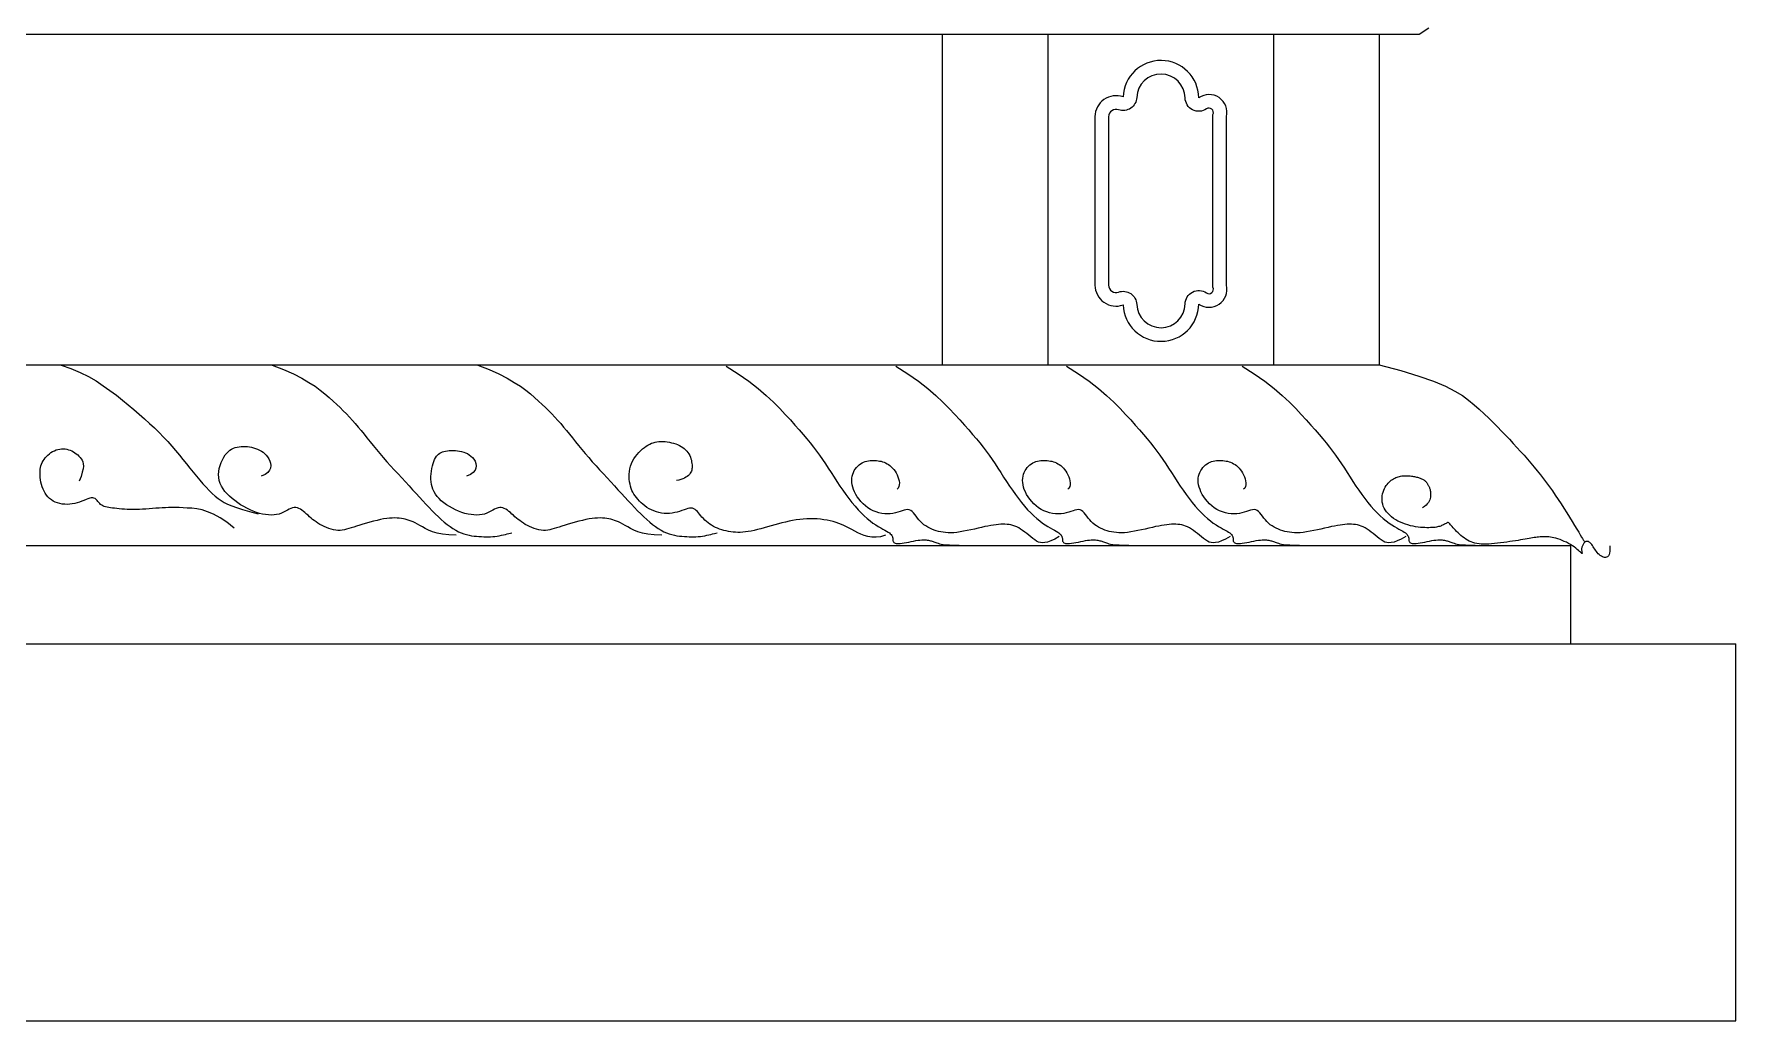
# Model space of a CAD drawing. Extents: x 1738 to 2185, y 1636 to 2426.
# Drawn here: x 1961.4 to 2185.1, y 1636.1 to 1765.8 of the extents above; entities that cross this region are included whole.
import ezdxf

# ---------------------------------------------------------------- set-up
doc = ezdxf.new("R2010")
doc.units = 0
doc.header["$LTSCALE"] = 10
doc.header["$MEASUREMENT"] = 0
for name, color, linetype in [('3', 3, 'CONTINUOUS'), ('4', 4, 'CONTINUOUS'), ('7', 7, 'CONTINUOUS')]:
    doc.layers.add(name, color=color, linetype=linetype)

msp = doc.modelspace()

# ---------------------------------------------------------------- linework, layer by layer
at = {"layer": '3'}
msp.add_line((2124.31, 1765.84), (2124.31, 1722.37), dxfattribs=at)
for points in [[(2118.14, 1754.99, 0.685062), (2114.49, 1757.47, 0.972865), (2104.54, 1757.58, 0.515844), (2100.85, 1754.99), (2100.85, 1732.82, 0.515844), (2104.54, 1730.24, 0.972865), (2114.49, 1730.34, 0.685062), (2118.14, 1732.82)], [(2116.35, 1755.27, 0.775375), (2115.5, 1756, -0.598874), (2112.7, 1757.44, 0.972865), (2106.33, 1757.51, -0.506095), (2103.94, 1755.89, 0.514278), (2102.64, 1754.98), (2102.64, 1732.83, 0.514277), (2103.94, 1731.92, -0.506095), (2106.33, 1730.31, 0.972865), (2112.7, 1730.37, -0.598874), (2115.5, 1731.81, 0.775375), (2116.35, 1732.55)]]:
    msp.add_lwpolyline(points, format="xyb", close=True, dxfattribs=at)
for points in [[(1964.98, 1722.33), (1966.27, 1721.88), (1967.46, 1721.37), (1968.56, 1720.82), (1969.57, 1720.24), (1970.51, 1719.62), (1971.39, 1719), (1972.23, 1718.36), (1973.02, 1717.72), (1973.79, 1717.1), (1974.53, 1716.48), (1975.24, 1715.87), (1975.93, 1715.26), (1976.59, 1714.66), (1977.23, 1714.06), (1977.84, 1713.47), (1978.42, 1712.87), (1978.98, 1712.27), (1979.51, 1711.68), (1980.02, 1711.08), (1980.51, 1710.5), (1980.99, 1709.92), (1981.45, 1709.34), (1981.9, 1708.79), (1982.34, 1708.25), (1982.77, 1707.72), (1983.2, 1707.22), (1983.61, 1706.74), (1984.03, 1706.28), (1984.43, 1705.86), (1984.83, 1705.47), (1985.22, 1705.11), (1985.61, 1704.8), (1985.99, 1704.52), (1986.4, 1704.28), (1986.86, 1704.05), (1987.39, 1703.83), (1988.03, 1703.6), (1988.8, 1703.36), (1989.73, 1703.09), (1990.85, 1702.78)], [(1992.72, 1722.33), (1994.21, 1721.74), (1995.5, 1721.17), (1996.6, 1720.61), (1997.54, 1720.06), (1998.34, 1719.54), (1999.04, 1719.02), (1999.65, 1718.53), (2000.2, 1718.06), (2000.71, 1717.6), (2001.19, 1717.16), (2001.64, 1716.74), (2002.06, 1716.32), (2002.47, 1715.91), (2002.87, 1715.49), (2003.25, 1715.06), (2003.63, 1714.63), (2004.01, 1714.18), (2004.39, 1713.71), (2004.78, 1713.24), (2005.17, 1712.75), (2005.58, 1712.25), (2005.99, 1711.74), (2006.42, 1711.22), (2006.86, 1710.7), (2007.32, 1710.17), (2007.79, 1709.63), (2008.27, 1709.1), (2008.76, 1708.56), (2009.25, 1708.03), (2009.74, 1707.5), (2010.22, 1706.98), (2010.7, 1706.46), (2011.17, 1705.95), (2011.62, 1705.46), (2012.06, 1704.97), (2012.5, 1704.5), (2012.92, 1704.04), (2013.34, 1703.6), (2013.75, 1703.18), (2014.15, 1702.77), (2014.55, 1702.39), (2014.94, 1702.03), (2015.33, 1701.69), (2015.71, 1701.38), (2016.09, 1701.1), (2016.46, 1700.85), (2016.83, 1700.62), (2017.19, 1700.43), (2017.54, 1700.27), (2017.89, 1700.14), (2018.24, 1700.04), (2018.58, 1699.96), (2018.91, 1699.9), (2019.24, 1699.85), (2019.57, 1699.82), (2019.89, 1699.79), (2020.2, 1699.78), (2020.51, 1699.76), (2020.81, 1699.76), (2021.11, 1699.76), (2021.41, 1699.77), (2021.7, 1699.79), (2021.99, 1699.81), (2022.28, 1699.85), (2022.56, 1699.9), (2022.84, 1699.95), (2023.11, 1700.01), (2023.36, 1700.08), (2023.61, 1700.14), (2023.83, 1700.2), (2024.04, 1700.25), (2024.22, 1700.3)], [(2019.72, 1722.33), (2021.21, 1721.74), (2022.49, 1721.17), (2023.59, 1720.61), (2024.53, 1720.06), (2025.34, 1719.54), (2026.04, 1719.02), (2026.65, 1718.53), (2027.2, 1718.06), (2027.71, 1717.6), (2028.19, 1717.16), (2028.64, 1716.74), (2029.06, 1716.32), (2029.47, 1715.91), (2029.86, 1715.49), (2030.25, 1715.06), (2030.63, 1714.63), (2031.01, 1714.18), (2031.39, 1713.71), (2031.78, 1713.24), (2032.17, 1712.75), (2032.57, 1712.25), (2032.99, 1711.74), (2033.41, 1711.22), (2033.85, 1710.7), (2034.31, 1710.17), (2034.78, 1709.63), (2035.27, 1709.1), (2035.75, 1708.56), (2036.25, 1708.03), (2036.74, 1707.5), (2037.22, 1706.98), (2037.7, 1706.46), (2038.16, 1705.95), (2038.62, 1705.46), (2039.06, 1704.97), (2039.49, 1704.5), (2039.92, 1704.04), (2040.33, 1703.6), (2040.74, 1703.18), (2041.15, 1702.77), (2041.55, 1702.39), (2041.94, 1702.03), (2042.33, 1701.69), (2042.71, 1701.38), (2043.09, 1701.1), (2043.46, 1700.85), (2043.82, 1700.62), (2044.18, 1700.43), (2044.54, 1700.27), (2044.89, 1700.14), (2045.24, 1700.04), (2045.58, 1699.96), (2045.91, 1699.9), (2046.24, 1699.85), (2046.57, 1699.82), (2046.88, 1699.79), (2047.2, 1699.78), (2047.51, 1699.76), (2047.81, 1699.76), (2048.11, 1699.76), (2048.41, 1699.77), (2048.7, 1699.79), (2048.99, 1699.81), (2049.27, 1699.85), (2049.56, 1699.9), (2049.83, 1699.95), (2050.1, 1700.01), (2050.36, 1700.08), (2050.6, 1700.14), (2050.83, 1700.2), (2051.03, 1700.25), (2051.21, 1700.3)], [(2052.39, 1722.2), (2053.97, 1721.19), (2055.36, 1720.21), (2056.58, 1719.26), (2057.65, 1718.34), (2058.59, 1717.47), (2059.42, 1716.63), (2060.15, 1715.85), (2060.81, 1715.12), (2061.42, 1714.44), (2061.97, 1713.8), (2062.49, 1713.21), (2062.97, 1712.64), (2063.43, 1712.1), (2063.85, 1711.56), (2064.26, 1711.03), (2064.66, 1710.48), (2065.04, 1709.93), (2065.43, 1709.35), (2065.8, 1708.77), (2066.18, 1708.19), (2066.56, 1707.6), (2066.93, 1707.01), (2067.32, 1706.43), (2067.7, 1705.87), (2068.1, 1705.31), (2068.5, 1704.78), (2068.9, 1704.27), (2069.31, 1703.78), (2069.71, 1703.32), (2070.12, 1702.9), (2070.52, 1702.51), (2070.91, 1702.16), (2071.3, 1701.85), (2071.67, 1701.57), (2072.03, 1701.34), (2072.37, 1701.13), (2072.69, 1700.94), (2072.98, 1700.78), (2073.25, 1700.64), (2073.47, 1700.5), (2073.67, 1700.37), (2073.83, 1700.26), (2073.95, 1700.14), (2074.05, 1700.04), (2074.13, 1699.94), (2074.19, 1699.84), (2074.22, 1699.76), (2074.25, 1699.67), (2074.27, 1699.6), (2074.27, 1699.52), (2074.28, 1699.45), (2074.28, 1699.39), (2074.28, 1699.32), (2074.29, 1699.26), (2074.31, 1699.2), (2074.33, 1699.14), (2074.37, 1699.08), (2074.42, 1699.02), (2074.49, 1698.97), (2074.58, 1698.93), (2074.7, 1698.89), (2074.85, 1698.87), (2075.03, 1698.86), (2075.24, 1698.87), (2075.49, 1698.9), (2075.76, 1698.95), (2076.06, 1699), (2076.37, 1699.07), (2076.69, 1699.13), (2077, 1699.2), (2077.31, 1699.25), (2077.59, 1699.3), (2077.85, 1699.33), (2078.08, 1699.35), (2078.29, 1699.36), (2078.48, 1699.36), (2078.65, 1699.34), (2078.81, 1699.33), (2078.95, 1699.3), (2079.09, 1699.27), (2079.21, 1699.24), (2079.33, 1699.21), (2079.45, 1699.17), (2079.57, 1699.13), (2079.69, 1699.09), (2079.81, 1699.05), (2079.94, 1699), (2080.07, 1698.95), (2080.22, 1698.9), (2080.4, 1698.85), (2080.62, 1698.8), (2080.9, 1698.76), (2081.27, 1698.72), (2081.73, 1698.69), (2082.3, 1698.67), (2083.01, 1698.66)], [(2074.67, 1722.2), (2076.26, 1721.19), (2077.65, 1720.21), (2078.87, 1719.26), (2079.94, 1718.34), (2080.87, 1717.47), (2081.7, 1716.63), (2082.43, 1715.85), (2083.09, 1715.12), (2083.7, 1714.44), (2084.26, 1713.8), (2084.77, 1713.21), (2085.26, 1712.64), (2085.71, 1712.1), (2086.14, 1711.56), (2086.54, 1711.03), (2086.94, 1710.48), (2087.33, 1709.93), (2087.71, 1709.35), (2088.09, 1708.77), (2088.46, 1708.19), (2088.84, 1707.6), (2089.22, 1707.01), (2089.6, 1706.43), (2089.99, 1705.87), (2090.38, 1705.31), (2090.78, 1704.78), (2091.18, 1704.27), (2091.59, 1703.78), (2091.99, 1703.32), (2092.4, 1702.9), (2092.8, 1702.51), (2093.19, 1702.16), (2093.58, 1701.85), (2093.95, 1701.57), (2094.31, 1701.34), (2094.66, 1701.13), (2094.97, 1700.94), (2095.27, 1700.78), (2095.53, 1700.64), (2095.76, 1700.5), (2095.95, 1700.37), (2096.11, 1700.26), (2096.24, 1700.14), (2096.34, 1700.04), (2096.41, 1699.94), (2096.47, 1699.84), (2096.51, 1699.76), (2096.53, 1699.67), (2096.55, 1699.6), (2096.56, 1699.52), (2096.56, 1699.45), (2096.56, 1699.39), (2096.57, 1699.32), (2096.57, 1699.26), (2096.59, 1699.2), (2096.61, 1699.14), (2096.65, 1699.08), (2096.7, 1699.02), (2096.77, 1698.97), (2096.87, 1698.93), (2096.98, 1698.89), (2097.13, 1698.87), (2097.31, 1698.86), (2097.52, 1698.87), (2097.77, 1698.9), (2098.05, 1698.95), (2098.34, 1699), (2098.66, 1699.07), (2098.97, 1699.13), (2099.29, 1699.2), (2099.59, 1699.25), (2099.87, 1699.3), (2100.13, 1699.33), (2100.36, 1699.35), (2100.57, 1699.36), (2100.76, 1699.36), (2100.93, 1699.34), (2101.09, 1699.33), (2101.23, 1699.3), (2101.37, 1699.27), (2101.5, 1699.24), (2101.62, 1699.21), (2101.74, 1699.17), (2101.85, 1699.13), (2101.97, 1699.09), (2102.09, 1699.05), (2102.22, 1699), (2102.36, 1698.95), (2102.51, 1698.9), (2102.68, 1698.85), (2102.9, 1698.8), (2103.19, 1698.76), (2103.55, 1698.72), (2104.01, 1698.69), (2104.59, 1698.67), (2105.3, 1698.66)], [(2097.12, 1722.2), (2098.7, 1721.19), (2100.09, 1720.21), (2101.31, 1719.26), (2102.38, 1718.34), (2103.32, 1717.47), (2104.14, 1716.63), (2104.88, 1715.85), (2105.54, 1715.12), (2106.14, 1714.44), (2106.7, 1713.8), (2107.22, 1713.21), (2107.7, 1712.64), (2108.15, 1712.1), (2108.58, 1711.56), (2108.99, 1711.03), (2109.39, 1710.48), (2109.77, 1709.93), (2110.15, 1709.35), (2110.53, 1708.77), (2110.91, 1708.19), (2111.28, 1707.6), (2111.66, 1707.01), (2112.04, 1706.43), (2112.43, 1705.87), (2112.83, 1705.31), (2113.23, 1704.78), (2113.63, 1704.27), (2114.03, 1703.78), (2114.44, 1703.32), (2114.84, 1702.9), (2115.24, 1702.51), (2115.64, 1702.16), (2116.02, 1701.85), (2116.4, 1701.57), (2116.76, 1701.34), (2117.1, 1701.13), (2117.42, 1700.94), (2117.71, 1700.78), (2117.97, 1700.64), (2118.2, 1700.5), (2118.4, 1700.37), (2118.55, 1700.26), (2118.68, 1700.14), (2118.78, 1700.04), (2118.86, 1699.94), (2118.91, 1699.84), (2118.95, 1699.76), (2118.98, 1699.67), (2118.99, 1699.6), (2119, 1699.52), (2119.01, 1699.45), (2119.01, 1699.39), (2119.01, 1699.32), (2119.02, 1699.26), (2119.03, 1699.2), (2119.06, 1699.14), (2119.09, 1699.08), (2119.15, 1699.02), (2119.22, 1698.97), (2119.31, 1698.93), (2119.43, 1698.89), (2119.58, 1698.87), (2119.75, 1698.86), (2119.97, 1698.87), (2120.21, 1698.9), (2120.49, 1698.95), (2120.79, 1699), (2121.1, 1699.07), (2121.42, 1699.13), (2121.73, 1699.2), (2122.03, 1699.25), (2122.32, 1699.3), (2122.58, 1699.33), (2122.81, 1699.35), (2123.02, 1699.36), (2123.21, 1699.36), (2123.38, 1699.34), (2123.54, 1699.33), (2123.68, 1699.3), (2123.81, 1699.27), (2123.94, 1699.24), (2124.06, 1699.21), (2124.18, 1699.17), (2124.3, 1699.13), (2124.42, 1699.09), (2124.54, 1699.05), (2124.67, 1699), (2124.8, 1698.95), (2124.95, 1698.9), (2125.13, 1698.85), (2125.35, 1698.8), (2125.63, 1698.76), (2125.99, 1698.72), (2126.46, 1698.69), (2127.03, 1698.67), (2127.74, 1698.66)], [(2120.21, 1722.2), (2121.79, 1721.19), (2123.18, 1720.21), (2124.4, 1719.26), (2125.47, 1718.34), (2126.4, 1717.47), (2127.23, 1716.63), (2127.96, 1715.85), (2128.62, 1715.12), (2129.23, 1714.44), (2129.79, 1713.8), (2130.31, 1713.21), (2130.79, 1712.64), (2131.24, 1712.1), (2131.67, 1711.56), (2132.08, 1711.03), (2132.47, 1710.48), (2132.86, 1709.93), (2133.24, 1709.35), (2133.62, 1708.77), (2133.99, 1708.19), (2134.37, 1707.6), (2134.75, 1707.01), (2135.13, 1706.43), (2135.52, 1705.87), (2135.91, 1705.31), (2136.31, 1704.78), (2136.72, 1704.27), (2137.12, 1703.78), (2137.53, 1703.32), (2137.93, 1702.9), (2138.33, 1702.51), (2138.72, 1702.16), (2139.11, 1701.85), (2139.49, 1701.57), (2139.85, 1701.34), (2140.19, 1701.13), (2140.51, 1700.94), (2140.8, 1700.78), (2141.06, 1700.64), (2141.29, 1700.5), (2141.48, 1700.37), (2141.64, 1700.26), (2141.77, 1700.14), (2141.87, 1700.04), (2141.94, 1699.94), (2142, 1699.84), (2142.04, 1699.76), (2142.06, 1699.67), (2142.08, 1699.6), (2142.09, 1699.52), (2142.09, 1699.45), (2142.09, 1699.39), (2142.1, 1699.32), (2142.11, 1699.26), (2142.12, 1699.2), (2142.14, 1699.14), (2142.18, 1699.08), (2142.23, 1699.02), (2142.31, 1698.97), (2142.4, 1698.93), (2142.52, 1698.89), (2142.66, 1698.87), (2142.84, 1698.86), (2143.05, 1698.87), (2143.3, 1698.9), (2143.58, 1698.95), (2143.88, 1699), (2144.19, 1699.07), (2144.51, 1699.13), (2144.82, 1699.2), (2145.12, 1699.25), (2145.4, 1699.3), (2145.66, 1699.33), (2145.89, 1699.35), (2146.1, 1699.36), (2146.29, 1699.36), (2146.46, 1699.34), (2146.62, 1699.33), (2146.77, 1699.3), (2146.9, 1699.27), (2147.03, 1699.24), (2147.15, 1699.21), (2147.27, 1699.17), (2147.39, 1699.13), (2147.5, 1699.09), (2147.63, 1699.05), (2147.75, 1699), (2147.89, 1698.95), (2148.04, 1698.9), (2148.21, 1698.85), (2148.43, 1698.8), (2148.72, 1698.76), (2149.08, 1698.72), (2149.54, 1698.69), (2150.12, 1698.67), (2150.83, 1698.66)], [(1987.7, 1700.87), (1986.76, 1701.66), (1985.86, 1702.27), (1985.02, 1702.73), (1984.23, 1703.06), (1983.49, 1703.28), (1982.8, 1703.42), (1982.15, 1703.5), (1981.55, 1703.54), (1981, 1703.57), (1980.48, 1703.59), (1980, 1703.6), (1979.54, 1703.6), (1979.1, 1703.59), (1978.68, 1703.57), (1978.26, 1703.55), (1977.84, 1703.53), (1977.41, 1703.5), (1976.98, 1703.46), (1976.55, 1703.43), (1976.12, 1703.4), (1975.69, 1703.38), (1975.27, 1703.36), (1974.85, 1703.34), (1974.45, 1703.34), (1974.05, 1703.34), (1973.67, 1703.36), (1973.3, 1703.38), (1972.95, 1703.41), (1972.62, 1703.44), (1972.3, 1703.47), (1972, 1703.51), (1971.73, 1703.54), (1971.47, 1703.58), (1971.23, 1703.62), (1971.02, 1703.65), (1970.82, 1703.7), (1970.63, 1703.76), (1970.46, 1703.83), (1970.31, 1703.91), (1970.17, 1704.01), (1970.04, 1704.13), (1969.92, 1704.27), (1969.81, 1704.41), (1969.69, 1704.54), (1969.57, 1704.66), (1969.43, 1704.77), (1969.29, 1704.84), (1969.12, 1704.87), (1968.93, 1704.87), (1968.73, 1704.82), (1968.5, 1704.75), (1968.25, 1704.65), (1967.98, 1704.54), (1967.7, 1704.43), (1967.41, 1704.32), (1967.1, 1704.22), (1966.77, 1704.14), (1966.44, 1704.08), (1966.11, 1704.04), (1965.77, 1704.02), (1965.44, 1704.03), (1965.11, 1704.06), (1964.79, 1704.12), (1964.49, 1704.2), (1964.2, 1704.31), (1963.94, 1704.45), (1963.69, 1704.61), (1963.45, 1704.8), (1963.24, 1705.01), (1963.05, 1705.24), (1962.88, 1705.49), (1962.73, 1705.75), (1962.6, 1706.04), (1962.49, 1706.33), (1962.4, 1706.63), (1962.32, 1706.93), (1962.27, 1707.24), (1962.23, 1707.54), (1962.21, 1707.83), (1962.2, 1708.11), (1962.21, 1708.38), (1962.23, 1708.63), (1962.27, 1708.87), (1962.32, 1709.1), (1962.4, 1709.32), (1962.49, 1709.53), (1962.6, 1709.73), (1962.73, 1709.93), (1962.88, 1710.13), (1963.05, 1710.31), (1963.23, 1710.49), (1963.43, 1710.66), (1963.64, 1710.82), (1963.86, 1710.95), (1964.09, 1711.07), (1964.32, 1711.17), (1964.55, 1711.24), (1964.79, 1711.29), (1965.02, 1711.31), (1965.25, 1711.32), (1965.49, 1711.3), (1965.71, 1711.26), (1965.94, 1711.21), (1966.16, 1711.13), (1966.37, 1711.04), (1966.58, 1710.93), (1966.78, 1710.8), (1966.97, 1710.67), (1967.15, 1710.52), (1967.32, 1710.36), (1967.47, 1710.18), (1967.61, 1710.01), (1967.73, 1709.82), (1967.83, 1709.61), (1967.89, 1709.36), (1967.9, 1709.06), (1967.86, 1708.69), (1967.76, 1708.25), (1967.59, 1707.7), (1967.34, 1707.05)], [(2016.91, 1699.96), (2015.93, 1700), (2015.09, 1700.09), (2014.38, 1700.24), (2013.78, 1700.42), (2013.26, 1700.62), (2012.83, 1700.84), (2012.45, 1701.05), (2012.11, 1701.26), (2011.8, 1701.43), (2011.5, 1701.59), (2011.23, 1701.72), (2010.97, 1701.83), (2010.71, 1701.92), (2010.46, 1702), (2010.21, 1702.06), (2009.95, 1702.12), (2009.69, 1702.16), (2009.41, 1702.2), (2009.12, 1702.22), (2008.81, 1702.23), (2008.49, 1702.22), (2008.14, 1702.2), (2007.76, 1702.16), (2007.36, 1702.1), (2006.94, 1702.02), (2006.49, 1701.92), (2006.02, 1701.81), (2005.55, 1701.69), (2005.09, 1701.56), (2004.64, 1701.42), (2004.21, 1701.29), (2003.8, 1701.16), (2003.43, 1701.04), (2003.09, 1700.93), (2002.78, 1700.83), (2002.48, 1700.74), (2002.2, 1700.67), (2001.92, 1700.62), (2001.65, 1700.6), (2001.36, 1700.6), (2001.07, 1700.63), (2000.77, 1700.68), (2000.46, 1700.76), (2000.15, 1700.85), (1999.85, 1700.97), (1999.55, 1701.1), (1999.26, 1701.24), (1998.98, 1701.39), (1998.72, 1701.54), (1998.48, 1701.71), (1998.25, 1701.88), (1998.03, 1702.05), (1997.82, 1702.22), (1997.62, 1702.4), (1997.42, 1702.58), (1997.22, 1702.75), (1997.02, 1702.93), (1996.83, 1703.09), (1996.63, 1703.25), (1996.43, 1703.38), (1996.23, 1703.49), (1996.02, 1703.57), (1995.82, 1703.61), (1995.61, 1703.62), (1995.4, 1703.57), (1995.18, 1703.49), (1994.95, 1703.38), (1994.71, 1703.26), (1994.46, 1703.12), (1994.2, 1702.98), (1993.92, 1702.86), (1993.62, 1702.75), (1993.3, 1702.68), (1992.96, 1702.63), (1992.61, 1702.61), (1992.24, 1702.63), (1991.85, 1702.67), (1991.46, 1702.74), (1991.05, 1702.83), (1990.64, 1702.96), (1990.22, 1703.11), (1989.8, 1703.29), (1989.39, 1703.5), (1988.98, 1703.72), (1988.57, 1703.97), (1988.18, 1704.23), (1987.8, 1704.51), (1987.44, 1704.8), (1987.1, 1705.1), (1986.79, 1705.41), (1986.51, 1705.73), (1986.26, 1706.07), (1986.05, 1706.41), (1985.88, 1706.77), (1985.76, 1707.15), (1985.69, 1707.53), (1985.67, 1707.93), (1985.69, 1708.34), (1985.76, 1708.74), (1985.87, 1709.14), (1986.01, 1709.53), (1986.17, 1709.89), (1986.35, 1710.22), (1986.54, 1710.51), (1986.74, 1710.76), (1986.95, 1710.98), (1987.16, 1711.15), (1987.38, 1711.29), (1987.61, 1711.41), (1987.85, 1711.49), (1988.1, 1711.55), (1988.36, 1711.6), (1988.62, 1711.63), (1988.89, 1711.64), (1989.17, 1711.63), (1989.45, 1711.61), (1989.72, 1711.58), (1990, 1711.52), (1990.27, 1711.46), (1990.54, 1711.37), (1990.8, 1711.27), (1991.05, 1711.16), (1991.29, 1711.02), (1991.52, 1710.86), (1991.73, 1710.68), (1991.93, 1710.48), (1992.11, 1710.26), (1992.27, 1710), (1992.4, 1709.72), (1992.5, 1709.42), (1992.54, 1709.11), (1992.5, 1708.8), (1992.38, 1708.5), (1992.14, 1708.21), (1991.77, 1707.95), (1991.26, 1707.72)], [(2043.9, 1699.96), (2042.93, 1700), (2042.09, 1700.09), (2041.38, 1700.24), (2040.77, 1700.42), (2040.26, 1700.62), (2039.82, 1700.84), (2039.44, 1701.05), (2039.1, 1701.26), (2038.79, 1701.43), (2038.5, 1701.59), (2038.23, 1701.72), (2037.96, 1701.83), (2037.71, 1701.92), (2037.46, 1702), (2037.2, 1702.06), (2036.95, 1702.12), (2036.68, 1702.16), (2036.41, 1702.2), (2036.12, 1702.22), (2035.81, 1702.23), (2035.48, 1702.22), (2035.13, 1702.2), (2034.76, 1702.16), (2034.36, 1702.1), (2033.93, 1702.02), (2033.48, 1701.92), (2033.02, 1701.81), (2032.55, 1701.69), (2032.09, 1701.56), (2031.63, 1701.42), (2031.2, 1701.29), (2030.8, 1701.16), (2030.43, 1701.04), (2030.09, 1700.93), (2029.78, 1700.83), (2029.48, 1700.74), (2029.2, 1700.67), (2028.92, 1700.62), (2028.64, 1700.6), (2028.36, 1700.6), (2028.07, 1700.63), (2027.77, 1700.68), (2027.46, 1700.76), (2027.15, 1700.85), (2026.84, 1700.97), (2026.54, 1701.1), (2026.26, 1701.24), (2025.98, 1701.39), (2025.72, 1701.54), (2025.48, 1701.71), (2025.25, 1701.88), (2025.03, 1702.05), (2024.82, 1702.22), (2024.61, 1702.4), (2024.42, 1702.58), (2024.22, 1702.75), (2024.02, 1702.93), (2023.82, 1703.09), (2023.63, 1703.25), (2023.43, 1703.38), (2023.22, 1703.49), (2023.02, 1703.57), (2022.81, 1703.61), (2022.61, 1703.62), (2022.39, 1703.57), (2022.17, 1703.49), (2021.95, 1703.38), (2021.71, 1703.26), (2021.46, 1703.12), (2021.2, 1702.98), (2020.92, 1702.86), (2020.62, 1702.75), (2020.3, 1702.68), (2019.96, 1702.63), (2019.6, 1702.61), (2019.23, 1702.63), (2018.85, 1702.67), (2018.45, 1702.74), (2018.05, 1702.83), (2017.64, 1702.96), (2017.22, 1703.11), (2016.8, 1703.29), (2016.4, 1703.5), (2016, 1703.72), (2015.62, 1703.96), (2015.26, 1704.22), (2014.93, 1704.49), (2014.64, 1704.78), (2014.38, 1705.07), (2014.17, 1705.37), (2013.99, 1705.68), (2013.84, 1706), (2013.73, 1706.32), (2013.65, 1706.65), (2013.6, 1706.99), (2013.57, 1707.34), (2013.57, 1707.7), (2013.59, 1708.05), (2013.63, 1708.4), (2013.69, 1708.75), (2013.76, 1709.08), (2013.85, 1709.39), (2013.95, 1709.67), (2014.06, 1709.93), (2014.17, 1710.15), (2014.3, 1710.34), (2014.43, 1710.5), (2014.58, 1710.63), (2014.73, 1710.75), (2014.91, 1710.84), (2015.09, 1710.91), (2015.29, 1710.98), (2015.51, 1711.03), (2015.75, 1711.07), (2015.99, 1711.09), (2016.25, 1711.11), (2016.52, 1711.11), (2016.79, 1711.1), (2017.06, 1711.07), (2017.34, 1711.03), (2017.61, 1710.97), (2017.88, 1710.9), (2018.14, 1710.8), (2018.39, 1710.69), (2018.62, 1710.54), (2018.84, 1710.37), (2019.04, 1710.18), (2019.22, 1709.95), (2019.37, 1709.69), (2019.48, 1709.4), (2019.53, 1709.1), (2019.49, 1708.8), (2019.37, 1708.5), (2019.13, 1708.21), (2018.77, 1707.95), (2018.26, 1707.72)], [(2073.32, 1699.97), (2072.67, 1699.77), (2072.07, 1699.69), (2071.51, 1699.7), (2071, 1699.78), (2070.52, 1699.92), (2070.07, 1700.1), (2069.66, 1700.3), (2069.27, 1700.51), (2068.9, 1700.71), (2068.54, 1700.89), (2068.2, 1701.07), (2067.86, 1701.23), (2067.52, 1701.37), (2067.18, 1701.51), (2066.82, 1701.63), (2066.45, 1701.75), (2066.06, 1701.84), (2065.66, 1701.93), (2065.23, 1702), (2064.79, 1702.06), (2064.35, 1702.1), (2063.89, 1702.13), (2063.43, 1702.13), (2062.97, 1702.12), (2062.5, 1702.09), (2062.04, 1702.04), (2061.57, 1701.98), (2061.11, 1701.9), (2060.64, 1701.81), (2060.17, 1701.7), (2059.71, 1701.59), (2059.24, 1701.46), (2058.76, 1701.34), (2058.29, 1701.2), (2057.83, 1701.07), (2057.37, 1700.94), (2056.92, 1700.81), (2056.48, 1700.7), (2056.06, 1700.6), (2055.65, 1700.51), (2055.27, 1700.44), (2054.91, 1700.39), (2054.56, 1700.36), (2054.22, 1700.34), (2053.9, 1700.34), (2053.59, 1700.35), (2053.28, 1700.38), (2052.97, 1700.42), (2052.67, 1700.46), (2052.37, 1700.52), (2052.08, 1700.59), (2051.79, 1700.67), (2051.51, 1700.77), (2051.23, 1700.87), (2050.96, 1700.99), (2050.71, 1701.13), (2050.46, 1701.27), (2050.22, 1701.43), (2049.99, 1701.6), (2049.78, 1701.78), (2049.58, 1701.96), (2049.38, 1702.15), (2049.2, 1702.34), (2049.04, 1702.53), (2048.88, 1702.72), (2048.73, 1702.9), (2048.59, 1703.07), (2048.44, 1703.22), (2048.29, 1703.35), (2048.14, 1703.45), (2047.97, 1703.52), (2047.78, 1703.54), (2047.57, 1703.53), (2047.35, 1703.48), (2047.1, 1703.41), (2046.84, 1703.31), (2046.56, 1703.21), (2046.26, 1703.1), (2045.95, 1703.01), (2045.62, 1702.93), (2045.29, 1702.87), (2044.94, 1702.83), (2044.59, 1702.83), (2044.24, 1702.84), (2043.89, 1702.88), (2043.54, 1702.95), (2043.2, 1703.04), (2042.87, 1703.15), (2042.55, 1703.29), (2042.25, 1703.45), (2041.96, 1703.63), (2041.69, 1703.82), (2041.44, 1704.03), (2041.2, 1704.24), (2040.97, 1704.46), (2040.77, 1704.69), (2040.58, 1704.91), (2040.41, 1705.14), (2040.26, 1705.37), (2040.12, 1705.61), (2040, 1705.86), (2039.9, 1706.12), (2039.81, 1706.4), (2039.74, 1706.69), (2039.68, 1707), (2039.65, 1707.33), (2039.63, 1707.67), (2039.63, 1708.01), (2039.66, 1708.36), (2039.72, 1708.71), (2039.81, 1709.05), (2039.93, 1709.39), (2040.07, 1709.71), (2040.25, 1710.02), (2040.45, 1710.32), (2040.67, 1710.59), (2040.91, 1710.85), (2041.15, 1711.09), (2041.39, 1711.31), (2041.63, 1711.5), (2041.87, 1711.67), (2042.1, 1711.82), (2042.33, 1711.95), (2042.56, 1712.05), (2042.79, 1712.13), (2043.03, 1712.2), (2043.27, 1712.24), (2043.52, 1712.27), (2043.79, 1712.28), (2044.07, 1712.28), (2044.35, 1712.27), (2044.63, 1712.23), (2044.92, 1712.19), (2045.2, 1712.13), (2045.47, 1712.06), (2045.74, 1711.97), (2045.99, 1711.87), (2046.23, 1711.76), (2046.46, 1711.64), (2046.67, 1711.51), (2046.87, 1711.36), (2047.04, 1711.2), (2047.21, 1711.03), (2047.35, 1710.85), (2047.47, 1710.65), (2047.58, 1710.45), (2047.67, 1710.24), (2047.74, 1710.02), (2047.8, 1709.81), (2047.84, 1709.6), (2047.87, 1709.4), (2047.89, 1709.2), (2047.9, 1709.02), (2047.9, 1708.84), (2047.88, 1708.68), (2047.85, 1708.53), (2047.8, 1708.38), (2047.73, 1708.24), (2047.65, 1708.1), (2047.54, 1707.96), (2047.41, 1707.83), (2047.25, 1707.7), (2047.08, 1707.58), (2046.88, 1707.47), (2046.66, 1707.37), (2046.42, 1707.28), (2046.15, 1707.21), (2045.87, 1707.16)], [(2096.16, 1699.78), (2095.55, 1699.46), (2095.04, 1699.23), (2094.61, 1699.07), (2094.25, 1698.99), (2093.94, 1698.96), (2093.67, 1698.99), (2093.42, 1699.07), (2093.18, 1699.19), (2092.93, 1699.35), (2092.67, 1699.53), (2092.41, 1699.74), (2092.15, 1699.95), (2091.88, 1700.17), (2091.61, 1700.38), (2091.34, 1700.58), (2091.08, 1700.77), (2090.82, 1700.92), (2090.57, 1701.06), (2090.32, 1701.16), (2090.06, 1701.25), (2089.81, 1701.31), (2089.55, 1701.36), (2089.29, 1701.39), (2089.02, 1701.41), (2088.75, 1701.41), (2088.46, 1701.4), (2088.17, 1701.38), (2087.85, 1701.35), (2087.52, 1701.3), (2087.16, 1701.24), (2086.78, 1701.17), (2086.38, 1701.09), (2085.94, 1700.99), (2085.49, 1700.89), (2085.01, 1700.78), (2084.53, 1700.67), (2084.06, 1700.57), (2083.58, 1700.48), (2083.13, 1700.4), (2082.69, 1700.34), (2082.28, 1700.3), (2081.9, 1700.28), (2081.55, 1700.29), (2081.21, 1700.31), (2080.89, 1700.35), (2080.58, 1700.4), (2080.28, 1700.47), (2079.99, 1700.55), (2079.7, 1700.65), (2079.42, 1700.76), (2079.14, 1700.88), (2078.87, 1701.02), (2078.61, 1701.18), (2078.36, 1701.35), (2078.13, 1701.54), (2077.91, 1701.76), (2077.71, 1701.98), (2077.52, 1702.22), (2077.34, 1702.46), (2077.16, 1702.69), (2076.99, 1702.9), (2076.81, 1703.08), (2076.63, 1703.22), (2076.44, 1703.3), (2076.23, 1703.34), (2076.01, 1703.32), (2075.77, 1703.26), (2075.51, 1703.18), (2075.24, 1703.09), (2074.94, 1702.99), (2074.63, 1702.9), (2074.3, 1702.82), (2073.95, 1702.78), (2073.59, 1702.76), (2073.21, 1702.78), (2072.83, 1702.83), (2072.44, 1702.91), (2072.07, 1703.03), (2071.69, 1703.17), (2071.33, 1703.36), (2070.99, 1703.57), (2070.67, 1703.82), (2070.37, 1704.09), (2070.09, 1704.38), (2069.84, 1704.69), (2069.61, 1705.01), (2069.42, 1705.33), (2069.25, 1705.65), (2069.12, 1705.97), (2069.01, 1706.28), (2068.94, 1706.59), (2068.9, 1706.88), (2068.89, 1707.17), (2068.9, 1707.45), (2068.94, 1707.72), (2069.01, 1707.97), (2069.1, 1708.22), (2069.22, 1708.45), (2069.35, 1708.66), (2069.5, 1708.86), (2069.67, 1709.04), (2069.85, 1709.21), (2070.04, 1709.35), (2070.24, 1709.47), (2070.44, 1709.57), (2070.65, 1709.65), (2070.86, 1709.71), (2071.07, 1709.75), (2071.28, 1709.78), (2071.5, 1709.79), (2071.71, 1709.8), (2071.92, 1709.79), (2072.13, 1709.78), (2072.34, 1709.75), (2072.54, 1709.72), (2072.74, 1709.68), (2072.94, 1709.62), (2073.14, 1709.55), (2073.33, 1709.46), (2073.53, 1709.36), (2073.71, 1709.24), (2073.9, 1709.11), (2074.08, 1708.95), (2074.25, 1708.78), (2074.41, 1708.59), (2074.57, 1708.38), (2074.71, 1708.15), (2074.84, 1707.91), (2074.95, 1707.65), (2075.04, 1707.37), (2075.1, 1707.1), (2075.14, 1706.83), (2075.13, 1706.58), (2075.08, 1706.36), (2074.99, 1706.17), (2074.84, 1706.03)], [(2118.6, 1699.78), (2118, 1699.46), (2117.49, 1699.23), (2117.06, 1699.07), (2116.7, 1698.99), (2116.39, 1698.96), (2116.12, 1698.99), (2115.87, 1699.07), (2115.62, 1699.19), (2115.37, 1699.35), (2115.12, 1699.53), (2114.86, 1699.74), (2114.59, 1699.95), (2114.32, 1700.17), (2114.06, 1700.38), (2113.79, 1700.58), (2113.53, 1700.77), (2113.27, 1700.92), (2113.01, 1701.06), (2112.76, 1701.16), (2112.51, 1701.25), (2112.25, 1701.31), (2112, 1701.36), (2111.74, 1701.39), (2111.47, 1701.41), (2111.19, 1701.41), (2110.91, 1701.4), (2110.61, 1701.38), (2110.3, 1701.35), (2109.96, 1701.3), (2109.61, 1701.24), (2109.23, 1701.17), (2108.82, 1701.09), (2108.39, 1700.99), (2107.93, 1700.89), (2107.46, 1700.78), (2106.98, 1700.67), (2106.5, 1700.57), (2106.03, 1700.48), (2105.57, 1700.4), (2105.14, 1700.34), (2104.73, 1700.3), (2104.35, 1700.28), (2103.99, 1700.29), (2103.66, 1700.31), (2103.34, 1700.35), (2103.03, 1700.4), (2102.73, 1700.47), (2102.44, 1700.55), (2102.15, 1700.65), (2101.86, 1700.76), (2101.59, 1700.88), (2101.32, 1701.02), (2101.06, 1701.18), (2100.81, 1701.35), (2100.57, 1701.54), (2100.35, 1701.76), (2100.15, 1701.98), (2099.96, 1702.22), (2099.78, 1702.46), (2099.61, 1702.69), (2099.44, 1702.9), (2099.26, 1703.08), (2099.08, 1703.22), (2098.88, 1703.3), (2098.68, 1703.34), (2098.45, 1703.32), (2098.21, 1703.26), (2097.96, 1703.18), (2097.68, 1703.09), (2097.39, 1702.99), (2097.08, 1702.9), (2096.75, 1702.82), (2096.4, 1702.78), (2096.03, 1702.76), (2095.66, 1702.78), (2095.27, 1702.83), (2094.89, 1702.91), (2094.51, 1703.03), (2094.14, 1703.17), (2093.78, 1703.36), (2093.44, 1703.57), (2093.12, 1703.82), (2092.82, 1704.09), (2092.54, 1704.38), (2092.28, 1704.69), (2092.06, 1705.01), (2091.86, 1705.33), (2091.7, 1705.65), (2091.56, 1705.97), (2091.46, 1706.28), (2091.39, 1706.59), (2091.35, 1706.88), (2091.33, 1707.17), (2091.35, 1707.45), (2091.39, 1707.72), (2091.46, 1707.97), (2091.55, 1708.22), (2091.66, 1708.45), (2091.8, 1708.66), (2091.95, 1708.86), (2092.12, 1709.04), (2092.3, 1709.21), (2092.49, 1709.35), (2092.68, 1709.47), (2092.89, 1709.57), (2093.09, 1709.65), (2093.3, 1709.71), (2093.52, 1709.75), (2093.73, 1709.78), (2093.94, 1709.79), (2094.16, 1709.8), (2094.37, 1709.79), (2094.58, 1709.78), (2094.78, 1709.75), (2094.99, 1709.72), (2095.19, 1709.68), (2095.39, 1709.62), (2095.59, 1709.55), (2095.78, 1709.46), (2095.97, 1709.36), (2096.16, 1709.24), (2096.34, 1709.11), (2096.52, 1708.95), (2096.7, 1708.78), (2096.86, 1708.59), (2097.01, 1708.38), (2097.15, 1708.15), (2097.28, 1707.91), (2097.39, 1707.65), (2097.48, 1707.37), (2097.55, 1707.1), (2097.58, 1706.83), (2097.58, 1706.58), (2097.53, 1706.36), (2097.43, 1706.17), (2097.28, 1706.03)], [(2141.69, 1699.78), (2141.08, 1699.46), (2140.57, 1699.23), (2140.15, 1699.07), (2139.78, 1698.99), (2139.48, 1698.96), (2139.2, 1698.99), (2138.95, 1699.07), (2138.71, 1699.19), (2138.46, 1699.35), (2138.2, 1699.53), (2137.94, 1699.74), (2137.68, 1699.95), (2137.41, 1700.17), (2137.14, 1700.38), (2136.88, 1700.58), (2136.61, 1700.77), (2136.36, 1700.92), (2136.1, 1701.06), (2135.85, 1701.16), (2135.59, 1701.25), (2135.34, 1701.31), (2135.08, 1701.36), (2134.82, 1701.39), (2134.56, 1701.41), (2134.28, 1701.41), (2134, 1701.4), (2133.7, 1701.38), (2133.38, 1701.35), (2133.05, 1701.3), (2132.7, 1701.24), (2132.32, 1701.17), (2131.91, 1701.09), (2131.48, 1700.99), (2131.02, 1700.89), (2130.55, 1700.78), (2130.07, 1700.67), (2129.59, 1700.57), (2129.11, 1700.48), (2128.66, 1700.4), (2128.22, 1700.34), (2127.82, 1700.3), (2127.44, 1700.28), (2127.08, 1700.29), (2126.74, 1700.31), (2126.42, 1700.35), (2126.12, 1700.4), (2125.82, 1700.47), (2125.52, 1700.55), (2125.24, 1700.65), (2124.95, 1700.76), (2124.67, 1700.88), (2124.4, 1701.02), (2124.14, 1701.18), (2123.89, 1701.35), (2123.66, 1701.54), (2123.44, 1701.76), (2123.24, 1701.98), (2123.05, 1702.22), (2122.87, 1702.46), (2122.7, 1702.69), (2122.52, 1702.9), (2122.35, 1703.08), (2122.16, 1703.22), (2121.97, 1703.3), (2121.76, 1703.34), (2121.54, 1703.32), (2121.3, 1703.26), (2121.04, 1703.18), (2120.77, 1703.09), (2120.47, 1702.99), (2120.16, 1702.9), (2119.83, 1702.82), (2119.48, 1702.78), (2119.12, 1702.76), (2118.74, 1702.78), (2118.36, 1702.83), (2117.98, 1702.91), (2117.6, 1703.03), (2117.23, 1703.17), (2116.87, 1703.36), (2116.53, 1703.57), (2116.2, 1703.82), (2115.9, 1704.09), (2115.62, 1704.38), (2115.37, 1704.69), (2115.15, 1705.01), (2114.95, 1705.33), (2114.78, 1705.65), (2114.65, 1705.97), (2114.55, 1706.28), (2114.47, 1706.59), (2114.43, 1706.88), (2114.42, 1707.17), (2114.43, 1707.45), (2114.47, 1707.72), (2114.54, 1707.97), (2114.63, 1708.22), (2114.75, 1708.45), (2114.88, 1708.66), (2115.04, 1708.86), (2115.2, 1709.04), (2115.38, 1709.21), (2115.57, 1709.35), (2115.77, 1709.47), (2115.97, 1709.57), (2116.18, 1709.65), (2116.39, 1709.71), (2116.6, 1709.75), (2116.82, 1709.78), (2117.03, 1709.79), (2117.24, 1709.8), (2117.45, 1709.79), (2117.66, 1709.78), (2117.87, 1709.75), (2118.07, 1709.72), (2118.28, 1709.68), (2118.48, 1709.62), (2118.67, 1709.55), (2118.87, 1709.46), (2119.06, 1709.36), (2119.25, 1709.24), (2119.43, 1709.11), (2119.61, 1708.95), (2119.78, 1708.78), (2119.95, 1708.59), (2120.1, 1708.38), (2120.24, 1708.15), (2120.37, 1707.91), (2120.48, 1707.65), (2120.57, 1707.37), (2120.63, 1707.1), (2120.67, 1706.83), (2120.66, 1706.58), (2120.62, 1706.36), (2120.52, 1706.17), (2120.37, 1706.03)]]:
    msp.add_lwpolyline(points, dxfattribs=at)
at = {"layer": '4'}
for p, q in [((1784.65, 1765.84), (2138.18, 1765.84)), ((2080.77, 1765.84), (2080.77, 1722.37)), ((2094.64, 1765.84), (2094.64, 1722.37)), ((2138.18, 1765.84), (2143.44, 1765.84)), ((1784.65, 1722.37), (2138.18, 1722.37)), ((1759.5, 1698.63), (2163.33, 1698.63))]:
    msp.add_line(p, q, dxfattribs=at)
at = {"layer": '4', "color": 2}
for p, q in [((2138.18, 1765.84), (2138.18, 1722.37)), ((2163.33, 1698.63), (2163.33, 1685.7)), ((2163.33, 1698.63), (2163.33, 1685.7)), ((1737.74, 1685.7), (2185.09, 1685.7)), ((2185.09, 1636.12), (2185.09, 1685.7)), ((2185.09, 1636.12), (2185.09, 1685.7)), ((1737.74, 1636.12), (2185.09, 1636.12))]:
    msp.add_line(p, q, dxfattribs=at)
for points in [[(2143.44, 1765.84), (2144.73, 1766.65)], [(2138.18, 1722.37), (2141.06, 1721.61), (2143.43, 1720.89), (2145.35, 1720.21), (2146.9, 1719.55), (2148.13, 1718.92), (2149.13, 1718.31), (2149.95, 1717.71), (2150.67, 1717.12), (2151.35, 1716.53), (2151.99, 1715.94), (2152.6, 1715.36), (2153.19, 1714.79), (2153.75, 1714.22), (2154.29, 1713.66), (2154.82, 1713.11), (2155.33, 1712.57), (2155.82, 1712.03), (2156.31, 1711.5), (2156.78, 1710.98), (2157.24, 1710.47), (2157.69, 1709.95), (2158.13, 1709.44), (2158.56, 1708.93), (2158.98, 1708.42), (2159.39, 1707.9), (2159.79, 1707.38), (2160.18, 1706.85), (2160.57, 1706.32), (2160.96, 1705.78), (2161.34, 1705.23), (2161.72, 1704.67), (2162.1, 1704.09), (2162.48, 1703.51), (2162.85, 1702.92), (2163.21, 1702.34), (2163.55, 1701.78), (2163.87, 1701.26), (2164.17, 1700.78), (2164.42, 1700.36), (2164.63, 1700), (2164.8, 1699.73), (2164.93, 1699.52), (2165.02, 1699.37), (2165.08, 1699.26), (2165.12, 1699.2), (2165.13, 1699.17), (2165.14, 1699.16), (2165.14, 1699.16)]]:
    msp.add_lwpolyline(points, dxfattribs=at)
at = {"layer": '7'}
msp.add_lwpolyline([(2168.5, 1698.57), (2168.53, 1698.19), (2168.52, 1697.87), (2168.48, 1697.61), (2168.41, 1697.41), (2168.32, 1697.25), (2168.21, 1697.14), (2168.09, 1697.08), (2167.96, 1697.05), (2167.82, 1697.04), (2167.68, 1697.07), (2167.54, 1697.13), (2167.4, 1697.2), (2167.25, 1697.3), (2167.12, 1697.41), (2166.98, 1697.54), (2166.86, 1697.68), (2166.74, 1697.83), (2166.62, 1697.99), (2166.52, 1698.15), (2166.41, 1698.31), (2166.32, 1698.46), (2166.22, 1698.6), (2166.13, 1698.73), (2166.04, 1698.85), (2165.95, 1698.94), (2165.87, 1699.02), (2165.78, 1699.07), (2165.7, 1699.12), (2165.62, 1699.14), (2165.54, 1699.16), (2165.47, 1699.16), (2165.4, 1699.15), (2165.34, 1699.13), (2165.28, 1699.1), (2165.22, 1699.06), (2165.17, 1699.01), (2165.12, 1698.96), (2165.08, 1698.9), (2165.03, 1698.83), (2164.99, 1698.75), (2164.95, 1698.67), (2164.91, 1698.59), (2164.87, 1698.5), (2164.84, 1698.41), (2164.82, 1698.31), (2164.8, 1698.21), (2164.79, 1698.11), (2164.79, 1698.01), (2164.81, 1697.91), (2164.83, 1697.82), (2164.85, 1697.73), (2164.87, 1697.66), (2164.88, 1697.6), (2164.88, 1697.57), (2164.86, 1697.56), (2164.81, 1697.58), (2164.75, 1697.64), (2164.65, 1697.72), (2164.54, 1697.83), (2164.39, 1697.96), (2164.23, 1698.1), (2164.04, 1698.26), (2163.83, 1698.42), (2163.6, 1698.58), (2163.35, 1698.73), (2163.09, 1698.88), (2162.81, 1699.03), (2162.53, 1699.16), (2162.25, 1699.28), (2161.97, 1699.39), (2161.69, 1699.49), (2161.42, 1699.57), (2161.17, 1699.63), (2160.93, 1699.68), (2160.71, 1699.72), (2160.49, 1699.75), (2160.28, 1699.76), (2160.08, 1699.77), (2159.89, 1699.77), (2159.7, 1699.76), (2159.52, 1699.75), (2159.34, 1699.74), (2159.15, 1699.72), (2158.97, 1699.7), (2158.77, 1699.68), (2158.57, 1699.65), (2158.36, 1699.61), (2158.14, 1699.58), (2157.9, 1699.54), (2157.64, 1699.49), (2157.37, 1699.45), (2157.08, 1699.4), (2156.77, 1699.34), (2156.45, 1699.29), (2156.11, 1699.23), (2155.74, 1699.18), (2155.36, 1699.12), (2154.97, 1699.06), (2154.57, 1699), (2154.16, 1698.95), (2153.76, 1698.91), (2153.36, 1698.86), (2152.97, 1698.83), (2152.6, 1698.81), (2152.25, 1698.79), (2151.92, 1698.79), (2151.61, 1698.8), (2151.32, 1698.83), (2151.04, 1698.86), (2150.77, 1698.92), (2150.52, 1698.99), (2150.27, 1699.08), (2150.03, 1699.19), (2149.8, 1699.32), (2149.57, 1699.46), (2149.35, 1699.61), (2149.14, 1699.77), (2148.94, 1699.94), (2148.75, 1700.11), (2148.56, 1700.29), (2148.38, 1700.46), (2148.22, 1700.63), (2148.06, 1700.79), (2147.92, 1700.95), (2147.79, 1701.1), (2147.67, 1701.23), (2147.57, 1701.34), (2147.49, 1701.44), (2147.42, 1701.52), (2147.37, 1701.58), (2147.33, 1701.62), (2147.3, 1701.65), (2147.26, 1701.66), (2147.23, 1701.65), (2147.18, 1701.64), (2147.13, 1701.61), (2147.06, 1701.57), (2146.98, 1701.52), (2146.88, 1701.46), (2146.77, 1701.41), (2146.66, 1701.35), (2146.54, 1701.29), (2146.41, 1701.23), (2146.28, 1701.17), (2146.15, 1701.13), (2146.01, 1701.09), (2145.87, 1701.05), (2145.72, 1701.02), (2145.55, 1701), (2145.37, 1700.98), (2145.18, 1700.97), (2144.96, 1700.96), (2144.73, 1700.95), (2144.47, 1700.95), (2144.2, 1700.96), (2143.92, 1700.97), (2143.62, 1701), (2143.3, 1701.03), (2142.98, 1701.08), (2142.65, 1701.14), (2142.32, 1701.22), (2141.98, 1701.31), (2141.65, 1701.42), (2141.31, 1701.54), (2140.99, 1701.68), (2140.67, 1701.83), (2140.37, 1702), (2140.09, 1702.18), (2139.82, 1702.38), (2139.58, 1702.59), (2139.36, 1702.81), (2139.17, 1703.04), (2139, 1703.29), (2138.85, 1703.54), (2138.74, 1703.79), (2138.66, 1704.06), (2138.6, 1704.33), (2138.57, 1704.6), (2138.57, 1704.87), (2138.6, 1705.13), (2138.64, 1705.39), (2138.71, 1705.64), (2138.79, 1705.87), (2138.88, 1706.1), (2138.99, 1706.3), (2139.1, 1706.49), (2139.23, 1706.65), (2139.36, 1706.81), (2139.5, 1706.95), (2139.65, 1707.07), (2139.79, 1707.19), (2139.94, 1707.29), (2140.09, 1707.38), (2140.25, 1707.46), (2140.4, 1707.53), (2140.55, 1707.6), (2140.71, 1707.65), (2140.87, 1707.69), (2141.02, 1707.73), (2141.18, 1707.75), (2141.34, 1707.77), (2141.5, 1707.79), (2141.66, 1707.79), (2141.82, 1707.79), (2141.97, 1707.79), (2142.13, 1707.78), (2142.28, 1707.76), (2142.43, 1707.74), (2142.57, 1707.72), (2142.71, 1707.7), (2142.85, 1707.67), (2142.98, 1707.64), (2143.11, 1707.61), (2143.23, 1707.58), (2143.35, 1707.54), (2143.47, 1707.51), (2143.58, 1707.47), (2143.68, 1707.43), (2143.78, 1707.38), (2143.88, 1707.34), (2143.96, 1707.29), (2144.05, 1707.24), (2144.12, 1707.19), (2144.19, 1707.14), (2144.25, 1707.08), (2144.31, 1707.02), (2144.36, 1706.97), (2144.41, 1706.91), (2144.45, 1706.85), (2144.49, 1706.79), (2144.53, 1706.72), (2144.57, 1706.66), (2144.61, 1706.6), (2144.65, 1706.54), (2144.69, 1706.47), (2144.72, 1706.4), (2144.76, 1706.33), (2144.79, 1706.25), (2144.83, 1706.16), (2144.86, 1706.07), (2144.89, 1705.96), (2144.92, 1705.85), (2144.94, 1705.72), (2144.95, 1705.59), (2144.96, 1705.45), (2144.96, 1705.3), (2144.95, 1705.14), (2144.93, 1704.98), (2144.89, 1704.81), (2144.84, 1704.63), (2144.76, 1704.45), (2144.66, 1704.27), (2144.52, 1704.09), (2144.36, 1703.91), (2144.15, 1703.74), (2143.89, 1703.57)], dxfattribs=at)

doc.saveas('drawing.dxf')
